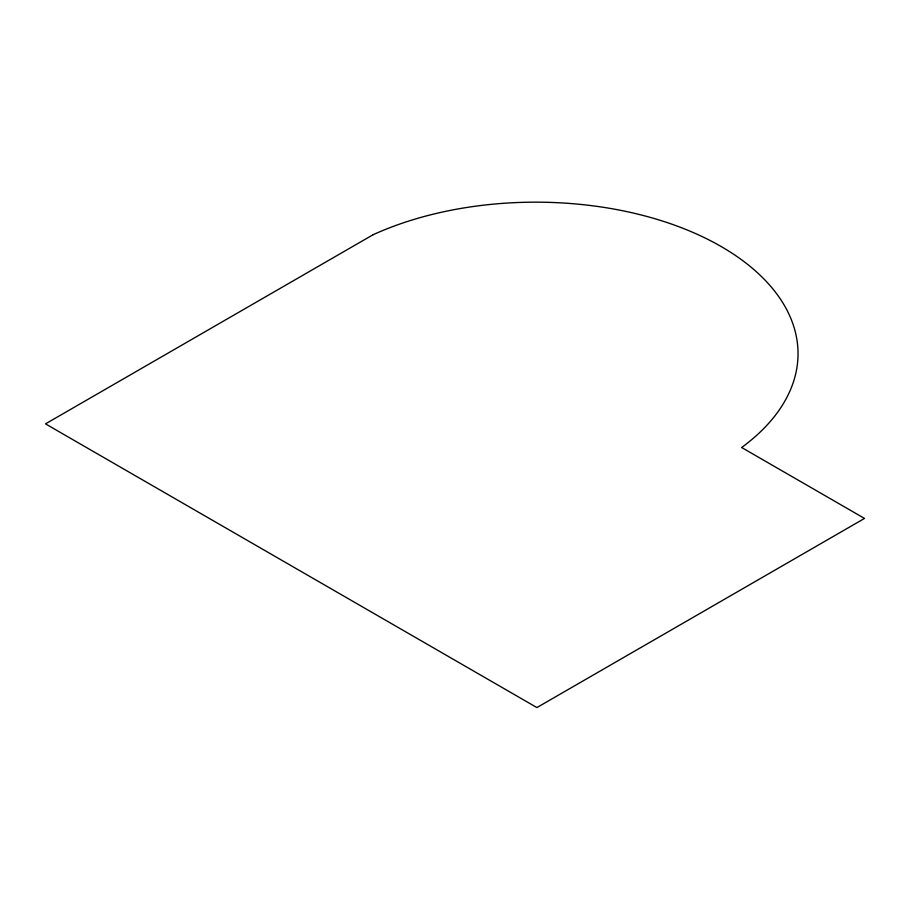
<?xml version="1.0" encoding="UTF-8"?>
<svg xmlns="http://www.w3.org/2000/svg" width="910" height="910" viewBox="0 0 910 910"><rect width="100%" height="100%" fill="white"/><g stroke="black" fill="none" stroke-linecap="round" stroke-linejoin="round"><path stroke-width="1.36" d="M373.1 234.723L45.5 423.867L536.9 707.57L864.5 518.427L741.65 447.504A262.41 151.504 0 0 0 721.175 246.542A262.41 151.504 0 0 0 373.1 234.723"/></g></svg>
